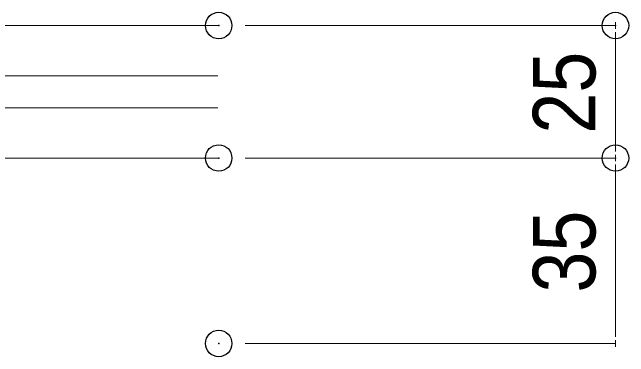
# Model space of a CAD drawing. Units: millimetres, scale not verified. Extents: x -450 to 450, y -136 to 136.
# Drawn here: x 193.73 to 216.99, y -68.3 to -55.3 of the extents above; entities that cross this region are included whole.
import ezdxf
from ezdxf.enums import TextEntityAlignment as Align

# ---------------------------------------------------------------- set-up
doc = ezdxf.new("R2010")
doc.units = ezdxf.units.MM
doc.header["$LTSCALE"] = 2
doc.header["$PDMODE"] = 32
doc.header["$PDSIZE"] = 1
for name, color, linetype, lineweight in [('0-1_デッキ', 4, 'Continuous', 9), ('0-9_寸法', 7, 'Continuous', 9), ('0-A_0', 2, 'Continuous', 9)]:
    doc.layers.add(name, color=color, linetype=linetype, lineweight=lineweight)
doc.layers.add('0-B_Defpoints', color=7, linetype='Continuous')
doc.styles.add('ＭＳ Ｐゴシック', font='')
doc.styles.get('ＭＳ Ｐゴシック').set_extended_font_data('MS PGothic')

# ---------------------------------------------------------------- blocks, each defined once
blk = doc.blocks.new('グループ-120-1')
at = {"layer": '0-1_デッキ', "color": 1}
for p, q in [((8336, -5593), (9536, -5593)), ((8336, -5643), (9536, -5643))]:
    blk.add_line(p, q, dxfattribs=at)
at = {"layer": '0-1_デッキ'}
for p, q in [((8336, -5612), (9536, -5612)), ((8336, -5624), (9536, -5624))]:
    blk.add_line(p, q, dxfattribs=at)
blk = doc.blocks.new('_DOT')
at = {"layer": '0-A_0', "color": 7}
for p, q in [((-1, 0), (-2, 0)), ((-0.5, 0), (0.5, 0))]:
    blk.add_line(p, q, dxfattribs=at)

msp = doc.modelspace()

# ---------------------------------------------------------------- linework, layer by layer
at = {"layer": '0-9_寸法'}
for p, q in [((202.521, -55.8), (216.493, -55.8)), ((216.493, -60.299), (216.493, -56.301)), ((202.521, -60.8), (216.493, -60.8)), ((202.521, -60.8), (216.493, -60.8)), ((216.493, -67.299), (216.493, -61.301)), ((202.521, -67.8), (216.493, -67.8))]:
    msp.add_line(p, q, dxfattribs=at)
at = {"layer": '0-B_Defpoints'}
for p in [(201.521, -55.8), (216.493, -55.8), (201.521, -60.8), (216.493, -60.8), (201.521, -67.8)]:
    msp.add_point(p, dxfattribs=at)

# ---------------------------------------------------------------- block references
at = {"layer": '0-1_デッキ', "xscale": 0.1, "yscale": 0.1}
msp.add_blockref('グループ-120-1', (-752.107, 503.5), dxfattribs=at)
at = {"layer": '0-9_寸法', "xscale": 0.2503723, "yscale": 0.2503723}
for p, rotation in [((216.493, -55.8), 90), ((216.493, -60.8), 270), ((216.493, -60.8), 90), ((216.493, -67.8), 270)]:
    msp.add_blockref('_DOT', p, dxfattribs=dict(at, rotation=rotation))

# ---------------------------------------------------------------- texts
at = {"layer": '0-9_寸法', "style": 'ＭＳ Ｐゴシック', "width": 0.9}
for s, p in [('25', (216.446, -59.879)), ('35', (216.446, -65.879))]:
    msp.add_text(s, height=2.361, rotation=90, dxfattribs=at).set_placement(p, align=Align.BOTTOM_LEFT)

doc.saveas('drawing.dxf')
